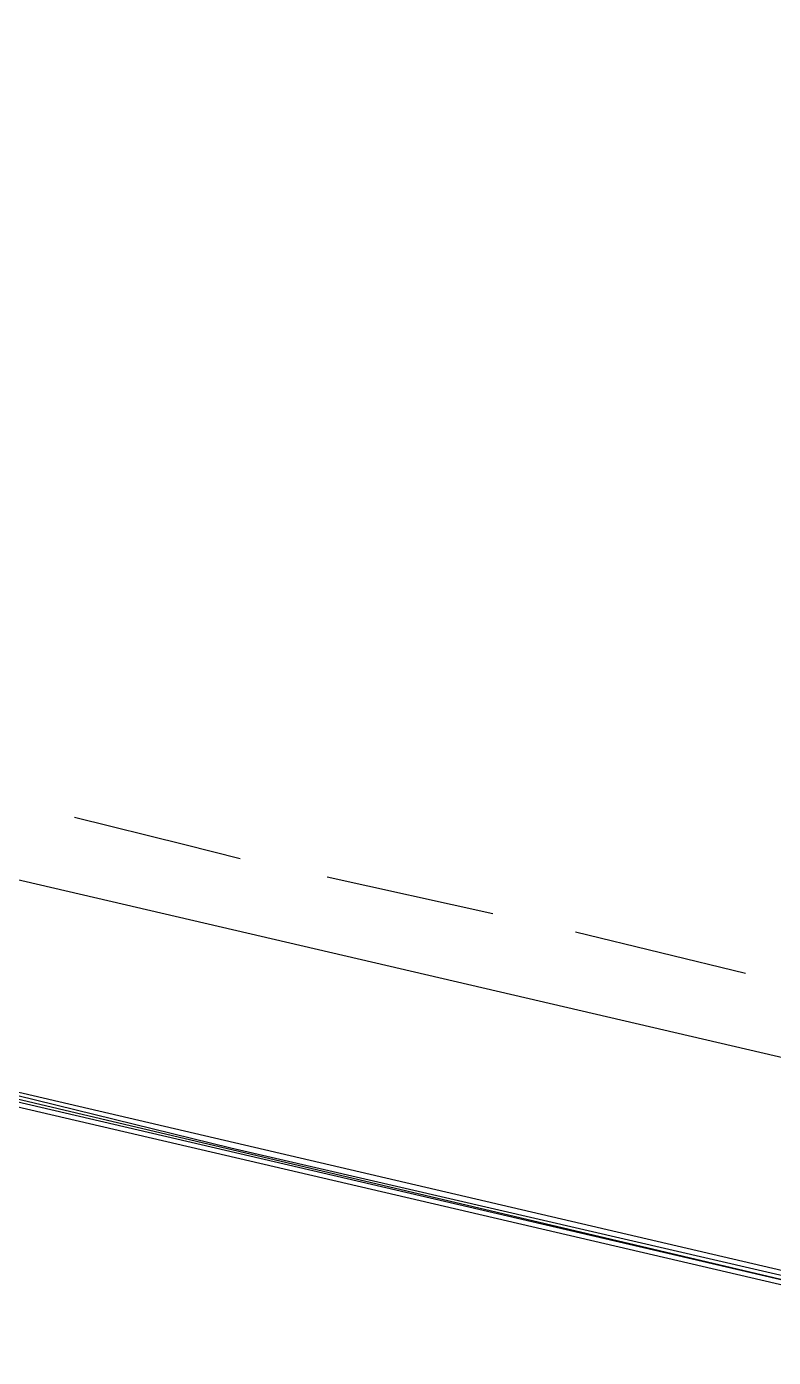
# Model space of a CAD drawing. Header units: feet. Extents: x -84 to 198, y -22 to 181.
# Drawn here: x 33.421 to 35.588, y 19.49 to 23.351 of the extents above; entities that cross this region are included whole.
import ezdxf

# ---------------------------------------------------------------- set-up
doc = ezdxf.new("R2010")
doc.units = ezdxf.units.FT
doc.layers.add('A-LINEA', color=7, linetype='CONTINUOUS')

msp = doc.modelspace()

# ---------------------------------------------------------------- linework, layer by layer
at = {"layer": 'A-LINEA'}
for p, q in [((32.6133, 21.0578), (36.2267, 20.2178)), ((32.6133, 21.0578), (36.2267, 20.2178)), ((34.2933, 20.8844), (34.7733, 20.7778)), ((34.2933, 20.8844), (34.7733, 20.7778)), ((35.0133, 20.7244), (35.5067, 20.6044)), ((35.0133, 20.7244), (35.5067, 20.6044))]:
    msp.add_line(p, q, dxfattribs=at)
for points in [[(26.7067, 23.3511), (28.04, 21.6178), (31.0267, 20.8311), (34.0133, 20.0978), (37.0133, 19.4044), (40.0267, 18.7778), (43.0533, 18.2044), (46.0933, 17.6844), (49.1467, 17.2178), (52.2, 16.8044), (55.2533, 16.4444), (58.32, 16.1511), (60.4, 16.0178), (62.48, 15.9511), (64.5467, 15.9244), (66.6267, 15.9511), (68.7067, 16.0178), (70.7867, 16.1511), (72.8533, 16.3244), (74.92, 16.5511), (76.9867, 16.8178), (79.04, 17.1511), (81.08, 17.5244), (83.12, 17.9378)], [(26.7067, 23.3511), (28.04, 21.6178), (31.0267, 20.8311), (34.0133, 20.0978), (37.0133, 19.4044), (40.0267, 18.7778), (43.0533, 18.2044), (46.0933, 17.6844), (49.1467, 17.2178), (52.2, 16.8044), (55.2533, 16.4444), (58.32, 16.1511), (60.4, 16.0178), (62.48, 15.9511), (64.5467, 15.9244), (66.6267, 15.9511), (68.7067, 16.0178), (70.7867, 16.1511), (72.8533, 16.3244), (74.92, 16.5511), (76.9867, 16.8178), (79.04, 17.1511), (81.08, 17.5244), (83.12, 17.9378)], [(33.56, 21.0578), (33.88, 20.9778), (34.04, 20.9378)], [(33.56, 21.0578), (33.88, 20.9778), (34.04, 20.9378)], [(32.36, 20.4844), (36.2, 19.5778), (36.2, 19.5911), (36.2133, 19.6044), (36.2, 19.6044), (32.3733, 20.4978), (32.36, 20.4978), (32.36, 20.4844)], [(32.36, 20.4844), (36.2, 19.5778), (36.2, 19.5911), (36.2133, 19.6044), (36.2, 19.6044), (32.3733, 20.4978), (32.36, 20.4978), (32.36, 20.4844)], [(32.36, 20.4578), (36.2, 19.5644), (36.2, 19.5778), (32.36, 20.4711), (32.36, 20.4578)], [(32.36, 20.4578), (36.2, 19.5644), (36.2, 19.5778), (32.36, 20.4711), (32.36, 20.4578)]]:
    msp.add_lwpolyline(points, dxfattribs=at)

doc.saveas('drawing.dxf')
